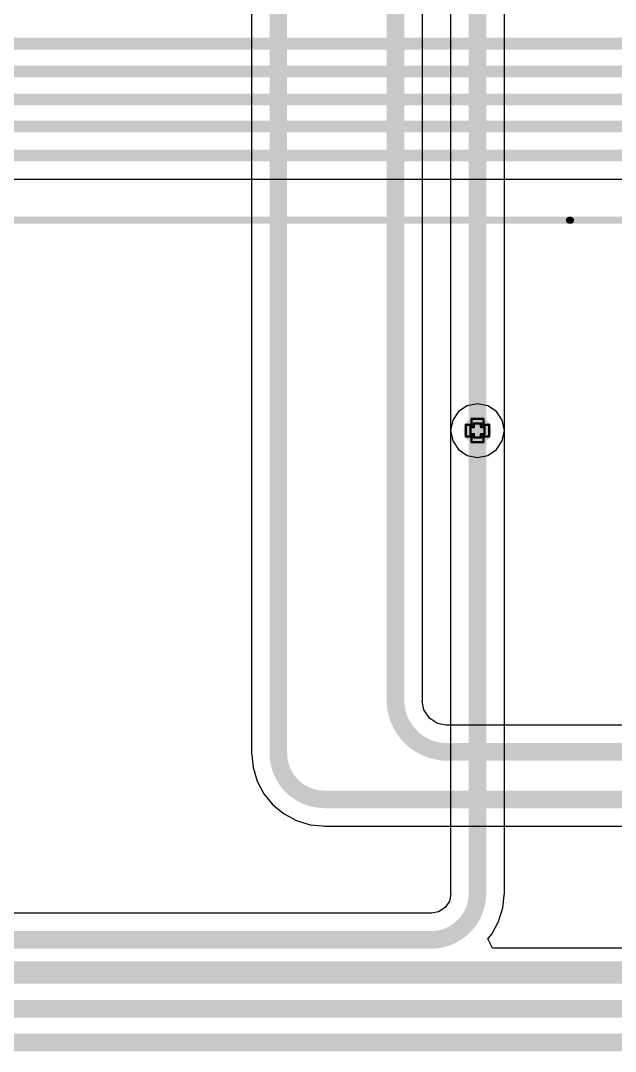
# Model space of a CAD drawing. Header units: inches. Extents: x -3 to 195, y 0 to 199.
# Drawn here: x 1.681 to 2.189, y 2.175 to 3.055 of the extents above; entities that cross this region are included whole.
import ezdxf

# ---------------------------------------------------------------- set-up
doc = ezdxf.new("R2010")
doc.units = ezdxf.units.IN
doc.header["$MEASUREMENT"] = 0
for name, color, linetype in [('Bottom Layer', 5, 'Continuous'), ('Drill Drawing', 1, 'Continuous'), ('Top Layer', 1, 'Continuous'), ('Top Overlay', 2, 'Continuous'), ('Via Holes', 16, 'Continuous')]:
    doc.layers.add(name, color=color, linetype=linetype)

# ---------------------------------------------------------------- blocks, each defined once
blk = doc.blocks.new('CR2032_BS_6_1_97')
at = {"layer": 'Top Overlay'}
for points in [[(-0.44431, 0.31978, 0.006, 0.006, 0), (0.43177, 0.31978, 0.006, 0.006, 0)], [(0.37326, 0.31978, 0.00598, 0.00598, 0), (0.37422, 0.31978, 0.00598, 0.00598, 0)], [(-0.44431, -0.31614, 0.006, 0.006, 0), (0.43177, -0.31614, 0.006, 0.006, 0)]]:
    blk.add_lwpolyline(points, format="xyseb", dxfattribs=at)
for points in [[(0.37177, 0.31978, 0.00299, 0.00299, 1), (0.37476, 0.31978, 0.00299, 0.00299, 1)], [(0.37272, 0.31978, 0.00299, 0.00299, 1), (0.37571, 0.31978, 0.00299, 0.00299, 1)]]:
    blk.add_lwpolyline(points, format="xyseb", close=True, dxfattribs=at)

msp = doc.modelspace()

# ---------------------------------------------------------------- hatches: boundary and pattern name
at = {"layer": 'Bottom Layer'}
h = msp.add_hatch(color=5, dxfattribs=at)
edge = h.paths.add_edge_path()
edge.add_arc((2.07143, 2.705), 0.01181, 0, 360)
at = {"layer": 'Top Layer'}
h = msp.add_hatch(color=1, dxfattribs=at)
edge = h.paths.add_edge_path()
edge.add_arc((2.07143, 2.705), 0.01181, 0, 360)
at = {"layer": 'Via Holes'}
h = msp.add_hatch(color=7, dxfattribs=at)
edge = h.paths.add_edge_path()
edge.add_arc((2.07143, 2.705), 0.00591, 0, 360)

# ---------------------------------------------------------------- linework, layer by layer
at = {"layer": 'Bottom Layer'}
for p, q in [((0.95798, 2.91962), (2.94182, 2.91962)), ((2.05521, 2.72122), (2.05024, 2.71378)), ((2.06265, 2.72619), (2.05521, 2.72122)), ((2.07143, 2.72794), (2.06265, 2.72619)), ((2.08021, 2.72619), (2.07143, 2.72794)), ((2.08766, 2.72122), (2.08021, 2.72619)), ((2.09263, 2.71378), (2.08766, 2.72122)), ((2.05024, 2.71378), (2.04849, 2.705)), ((2.09437, 2.705), (2.09263, 2.71378)), ((2.04849, 2.705), (2.04849, 2.30972)), ((2.09437, 2.30972), (2.09437, 2.705)), ((2.04863, 2.30904), (2.04746, 2.30319)), ((2.04849, 2.30972), (2.04863, 2.30904)), ((2.09303, 2.29752), (2.0941, 2.30833)), ((2.0941, 2.30833), (2.09437, 2.30972)), ((2.04746, 2.30319), (2.04376, 2.29765)), ((2.03034, 2.29294), (1.15833, 2.29294)), ((2.03053, 2.2929), (2.03034, 2.29294)), ((2.03072, 2.29294), (2.03053, 2.2929)), ((2.03143, 2.29293), (2.03072, 2.29294)), ((2.03221, 2.29276), (2.03143, 2.29293)), ((2.03823, 2.29395), (2.03221, 2.29276)), ((2.04376, 2.29765), (2.03823, 2.29395)), ((2.08947, 2.28579), (2.09303, 2.29752)), ((2.0837, 2.27497), (2.08947, 2.28579)), ((2.08039, 2.27094), (2.0837, 2.27497)), ((2.08417, 2.26294), (2.08039, 2.27094)), ((2.3168, 2.26294), (2.08417, 2.26294))]:
    msp.add_line(p, q, dxfattribs=at)
for points in [[(0.73585, 3.03546, 0.01, 0.01, 0), (3.24803, 3.03546, 0.01, 0.01, 0)], [(0.77454, 3.01165, 0.01, 0.01, 0), (2.51, 3.01165, 0.01, 0.01, 0)], [(0.87919, 2.98784, 0.01, 0.01, 0), (3.22882, 2.98784, 0.01, 0.01, 0)], [(0.91841, 2.96465, 0.01, 0.01, 0), (3.13989, 2.96465, 0.01, 0.01, 0)], [(0.9524, 2.94001, 0.01, 0.01, 0), (2.94191, 2.94001, 0.01, 0.01, 0)], [(2.07143, 2.30972, 0.015, 0.015, 0), (2.07143, 2.705, 0.015, 0.015, 0)], [(2.07143, 2.30972, 0.015, 0.015, -0.418999), (2.03105, 2.26999, 0.015, 0.015, 0)], [(1.06369, 2.27, 0.015, 0.015, 0), (2.03034, 2.27, 0.015, 0.015, 0)], [(2.03034, 2.27, 0.015, 0.015, 0), (2.03105, 2.26999, 0.015, 0.015, 0)], [(1.145, 2.24, 0.015, 0.015, 0), (2.32165, 2.24, 0.015, 0.015, 0)], [(0.86849, 2.2111, 0.015, 0.015, 0), (2.42746, 2.2111, 0.015, 0.015, 0)], [(0.82805, 2.18227, 0.015, 0.015, 0), (2.47282, 2.18227, 0.015, 0.015, 0)]]:
    msp.add_lwpolyline(points, format="xyseb", dxfattribs=at)
for points in [[(2.06768, 2.705, 0.0075, 0.0075, 1), (2.07518, 2.705, 0.0075, 0.0075, 1)], [(2.06768, 2.30972, 0.0075, 0.0075, 1), (2.07518, 2.30972, 0.0075, 0.0075, 1)], [(2.06768, 2.30972, 0.0075, 0.0075, 1), (2.07518, 2.30972, 0.0075, 0.0075, 1)], [(2.02659, 2.27, 0.0075, 0.0075, 1), (2.03409, 2.27, 0.0075, 0.0075, 1)], [(2.02659, 2.27, 0.0075, 0.0075, 1), (2.03409, 2.27, 0.0075, 0.0075, 1)], [(2.0273, 2.26999, 0.0075, 0.0075, 1), (2.0348, 2.26999, 0.0075, 0.0075, 1)], [(2.0273, 2.26999, 0.0075, 0.0075, 1), (2.0348, 2.26999, 0.0075, 0.0075, 1)]]:
    msp.add_lwpolyline(points, format="xyseb", close=True, dxfattribs=at)
at = {"layer": 'Drill Drawing'}
for points in [[(2.06643, 2.71, 0.002, 0.002, 0), (2.06643, 2.715, 0.002, 0.002, 0)], [(2.06643, 2.715, 0.002, 0.002, 0), (2.07643, 2.715, 0.002, 0.002, 0)], [(2.06843, 2.708, 0.002, 0.002, 0), (2.06843, 2.711, 0.002, 0.002, 0)], [(2.06843, 2.711, 0.002, 0.002, 0), (2.07443, 2.711, 0.002, 0.002, 0)], [(2.07443, 2.708, 0.002, 0.002, 0), (2.07443, 2.711, 0.002, 0.002, 0)], [(2.07643, 2.71, 0.002, 0.002, 0), (2.07643, 2.715, 0.002, 0.002, 0)], [(2.06143, 2.7, 0.002, 0.002, 0), (2.06143, 2.71, 0.002, 0.002, 0)], [(2.06143, 2.71, 0.002, 0.002, 0), (2.06643, 2.71, 0.002, 0.002, 0)], [(2.06543, 2.702, 0.002, 0.002, 0), (2.06543, 2.708, 0.002, 0.002, 0)], [(2.06543, 2.708, 0.002, 0.002, 0), (2.06843, 2.708, 0.002, 0.002, 0)], [(2.06543, 2.702, 0.002, 0.002, 0), (2.06843, 2.702, 0.002, 0.002, 0)], [(2.06843, 2.699, 0.002, 0.002, 0), (2.06843, 2.702, 0.002, 0.002, 0)], [(2.07443, 2.708, 0.002, 0.002, 0), (2.07743, 2.708, 0.002, 0.002, 0)], [(2.07443, 2.702, 0.002, 0.002, 0), (2.07743, 2.702, 0.002, 0.002, 0)], [(2.07443, 2.699, 0.002, 0.002, 0), (2.07443, 2.702, 0.002, 0.002, 0)], [(2.07643, 2.71, 0.002, 0.002, 0), (2.08143, 2.71, 0.002, 0.002, 0)], [(2.07743, 2.702, 0.002, 0.002, 0), (2.07743, 2.708, 0.002, 0.002, 0)], [(2.08143, 2.7, 0.002, 0.002, 0), (2.08143, 2.71, 0.002, 0.002, 0)], [(2.06143, 2.7, 0.002, 0.002, 0), (2.06643, 2.7, 0.002, 0.002, 0)], [(2.06643, 2.695, 0.002, 0.002, 0), (2.06643, 2.7, 0.002, 0.002, 0)], [(2.06643, 2.695, 0.002, 0.002, 0), (2.07643, 2.695, 0.002, 0.002, 0)], [(2.06843, 2.699, 0.002, 0.002, 0), (2.07443, 2.699, 0.002, 0.002, 0)], [(2.07643, 2.7, 0.002, 0.002, 0), (2.08143, 2.7, 0.002, 0.002, 0)], [(2.07643, 2.695, 0.002, 0.002, 0), (2.07643, 2.7, 0.002, 0.002, 0)]]:
    msp.add_lwpolyline(points, format="xyseb", dxfattribs=at)
for points in [[(2.06593, 2.715, 0.001, 0.001, 1), (2.06693, 2.715, 0.001, 0.001, 1)], [(2.06593, 2.715, 0.001, 0.001, 1), (2.06693, 2.715, 0.001, 0.001, 1)], [(2.06793, 2.711, 0.001, 0.001, 1), (2.06893, 2.711, 0.001, 0.001, 1)], [(2.06793, 2.711, 0.001, 0.001, 1), (2.06893, 2.711, 0.001, 0.001, 1)], [(2.07393, 2.711, 0.001, 0.001, 1), (2.07493, 2.711, 0.001, 0.001, 1)], [(2.07393, 2.711, 0.001, 0.001, 1), (2.07493, 2.711, 0.001, 0.001, 1)], [(2.07593, 2.715, 0.001, 0.001, 1), (2.07693, 2.715, 0.001, 0.001, 1)], [(2.07593, 2.715, 0.001, 0.001, 1), (2.07693, 2.715, 0.001, 0.001, 1)], [(2.06093, 2.71, 0.001, 0.001, 1), (2.06193, 2.71, 0.001, 0.001, 1)], [(2.06093, 2.71, 0.001, 0.001, 1), (2.06193, 2.71, 0.001, 0.001, 1)], [(2.06493, 2.708, 0.001, 0.001, 1), (2.06593, 2.708, 0.001, 0.001, 1)], [(2.06493, 2.708, 0.001, 0.001, 1), (2.06593, 2.708, 0.001, 0.001, 1)], [(2.06493, 2.702, 0.001, 0.001, 1), (2.06593, 2.702, 0.001, 0.001, 1)], [(2.06493, 2.702, 0.001, 0.001, 1), (2.06593, 2.702, 0.001, 0.001, 1)], [(2.06593, 2.71, 0.001, 0.001, 1), (2.06693, 2.71, 0.001, 0.001, 1)], [(2.06593, 2.71, 0.001, 0.001, 1), (2.06693, 2.71, 0.001, 0.001, 1)], [(2.06793, 2.708, 0.001, 0.001, 1), (2.06893, 2.708, 0.001, 0.001, 1)], [(2.06793, 2.708, 0.001, 0.001, 1), (2.06893, 2.708, 0.001, 0.001, 1)], [(2.06793, 2.702, 0.001, 0.001, 1), (2.06893, 2.702, 0.001, 0.001, 1)], [(2.06793, 2.702, 0.001, 0.001, 1), (2.06893, 2.702, 0.001, 0.001, 1)], [(2.07393, 2.708, 0.001, 0.001, 1), (2.07493, 2.708, 0.001, 0.001, 1)], [(2.07393, 2.708, 0.001, 0.001, 1), (2.07493, 2.708, 0.001, 0.001, 1)], [(2.07393, 2.702, 0.001, 0.001, 1), (2.07493, 2.702, 0.001, 0.001, 1)], [(2.07393, 2.702, 0.001, 0.001, 1), (2.07493, 2.702, 0.001, 0.001, 1)], [(2.07593, 2.71, 0.001, 0.001, 1), (2.07693, 2.71, 0.001, 0.001, 1)], [(2.07593, 2.71, 0.001, 0.001, 1), (2.07693, 2.71, 0.001, 0.001, 1)], [(2.07693, 2.708, 0.001, 0.001, 1), (2.07793, 2.708, 0.001, 0.001, 1)], [(2.07693, 2.708, 0.001, 0.001, 1), (2.07793, 2.708, 0.001, 0.001, 1)], [(2.07693, 2.702, 0.001, 0.001, 1), (2.07793, 2.702, 0.001, 0.001, 1)], [(2.07693, 2.702, 0.001, 0.001, 1), (2.07793, 2.702, 0.001, 0.001, 1)], [(2.08093, 2.71, 0.001, 0.001, 1), (2.08193, 2.71, 0.001, 0.001, 1)], [(2.08093, 2.71, 0.001, 0.001, 1), (2.08193, 2.71, 0.001, 0.001, 1)], [(2.06093, 2.7, 0.001, 0.001, 1), (2.06193, 2.7, 0.001, 0.001, 1)], [(2.06093, 2.7, 0.001, 0.001, 1), (2.06193, 2.7, 0.001, 0.001, 1)], [(2.06593, 2.7, 0.001, 0.001, 1), (2.06693, 2.7, 0.001, 0.001, 1)], [(2.06593, 2.7, 0.001, 0.001, 1), (2.06693, 2.7, 0.001, 0.001, 1)], [(2.06593, 2.695, 0.001, 0.001, 1), (2.06693, 2.695, 0.001, 0.001, 1)], [(2.06593, 2.695, 0.001, 0.001, 1), (2.06693, 2.695, 0.001, 0.001, 1)], [(2.06793, 2.699, 0.001, 0.001, 1), (2.06893, 2.699, 0.001, 0.001, 1)], [(2.06793, 2.699, 0.001, 0.001, 1), (2.06893, 2.699, 0.001, 0.001, 1)], [(2.07393, 2.699, 0.001, 0.001, 1), (2.07493, 2.699, 0.001, 0.001, 1)], [(2.07393, 2.699, 0.001, 0.001, 1), (2.07493, 2.699, 0.001, 0.001, 1)], [(2.07593, 2.7, 0.001, 0.001, 1), (2.07693, 2.7, 0.001, 0.001, 1)], [(2.07593, 2.7, 0.001, 0.001, 1), (2.07693, 2.7, 0.001, 0.001, 1)], [(2.07593, 2.695, 0.001, 0.001, 1), (2.07693, 2.695, 0.001, 0.001, 1)], [(2.07593, 2.695, 0.001, 0.001, 1), (2.07693, 2.695, 0.001, 0.001, 1)], [(2.08093, 2.7, 0.001, 0.001, 1), (2.08193, 2.7, 0.001, 0.001, 1)], [(2.08093, 2.7, 0.001, 0.001, 1), (2.08193, 2.7, 0.001, 0.001, 1)]]:
    msp.add_lwpolyline(points, format="xyseb", close=True, dxfattribs=at)
at = {"layer": 'Top Layer'}
for p, q in [((2.09437, 2.705), (2.09437, 3.41008)), ((2.04849, 3.1665), (2.04849, 2.705)), ((2.02435, 2.47471), (2.02435, 3.15349)), ((1.87847, 3.14984), (1.87847, 2.42934)), ((2.04849, 2.705), (2.05024, 2.69622)), ((2.09263, 2.69622), (2.09437, 2.705)), ((2.05024, 2.69622), (2.05521, 2.68878)), ((2.08766, 2.68878), (2.09263, 2.69622)), ((2.05521, 2.68878), (2.06265, 2.68381)), ((2.08021, 2.68381), (2.08766, 2.68878)), ((2.06265, 2.68381), (2.07143, 2.68206)), ((2.07143, 2.68206), (2.08021, 2.68381)), ((2.02417, 2.47381), (2.02435, 2.47471)), ((2.02564, 2.46644), (2.02417, 2.47381)), ((2.03032, 2.45943), (2.02564, 2.46644)), ((2.03733, 2.45475), (2.03032, 2.45943)), ((2.0447, 2.45329), (2.03733, 2.45475)), ((2.04559, 2.45347), (2.0447, 2.45329)), ((2.43204, 2.45347), (2.04559, 2.45347)), ((1.87847, 2.42934), (1.87875, 2.42793)), ((1.87875, 2.42793), (1.8798, 2.41721)), ((1.8798, 2.41721), (1.88334, 2.40556)), ((1.88334, 2.40556), (1.88908, 2.39482)), ((1.88908, 2.39482), (1.89681, 2.3854)), ((1.89681, 2.3854), (1.90623, 2.37767)), ((1.90623, 2.37767), (1.91697, 2.37193)), ((1.91697, 2.37193), (1.92863, 2.36839)), ((1.92863, 2.36839), (1.93934, 2.36734)), ((1.93934, 2.36734), (1.94075, 2.36706)), ((1.94075, 2.36706), (2.21334, 2.36706))]:
    msp.add_line(p, q, dxfattribs=at)
for points in [[(2.07143, 2.705, 0.015, 0.015, 0), (2.07143, 3.41008, 0.015, 0.015, 0)], [(1.90141, 2.42934, 0.015, 0.015, 0), (1.90141, 3.19394, 0.015, 0.015, 0)], [(2.00141, 2.47471, 0.015, 0.015, 0), (2.00141, 3.19394, 0.015, 0.015, 0)], [(2.04559, 2.43052, 0.015, 0.015, -0.414214), (2.00141, 2.47471, 0.015, 0.015, 0)], [(1.94075, 2.39, 0.015, 0.015, -0.414214), (1.90141, 2.42934, 0.015, 0.015, 0)], [(2.04559, 2.43052, 0.015, 0.015, 0), (2.45954, 2.43052, 0.015, 0.015, 0)], [(1.94075, 2.39, 0.015, 0.015, 0), (2.50954, 2.39, 0.015, 0.015, 0)]]:
    msp.add_lwpolyline(points, format="xyseb", dxfattribs=at)
for points in [[(2.06768, 2.705, 0.0075, 0.0075, 1), (2.07518, 2.705, 0.0075, 0.0075, 1)], [(1.99766, 2.47471, 0.0075, 0.0075, 1), (2.00516, 2.47471, 0.0075, 0.0075, 1)], [(1.99766, 2.47471, 0.0075, 0.0075, 1), (2.00516, 2.47471, 0.0075, 0.0075, 1)], [(1.89766, 2.42934, 0.0075, 0.0075, 1), (1.90516, 2.42934, 0.0075, 0.0075, 1)], [(1.89766, 2.42934, 0.0075, 0.0075, 1), (1.90516, 2.42934, 0.0075, 0.0075, 1)], [(2.04184, 2.43052, 0.0075, 0.0075, 1), (2.04934, 2.43052, 0.0075, 0.0075, 1)], [(2.04184, 2.43052, 0.0075, 0.0075, 1), (2.04934, 2.43052, 0.0075, 0.0075, 1)], [(1.937, 2.39, 0.0075, 0.0075, 1), (1.9445, 2.39, 0.0075, 0.0075, 1)], [(1.937, 2.39, 0.0075, 0.0075, 1), (1.9445, 2.39, 0.0075, 0.0075, 1)]]:
    msp.add_lwpolyline(points, format="xyseb", close=True, dxfattribs=at)

# ---------------------------------------------------------------- block references
msp.add_blockref('CR2032_BS_6_1_97', (1.77665, 2.56484))

doc.saveas('drawing.dxf')
